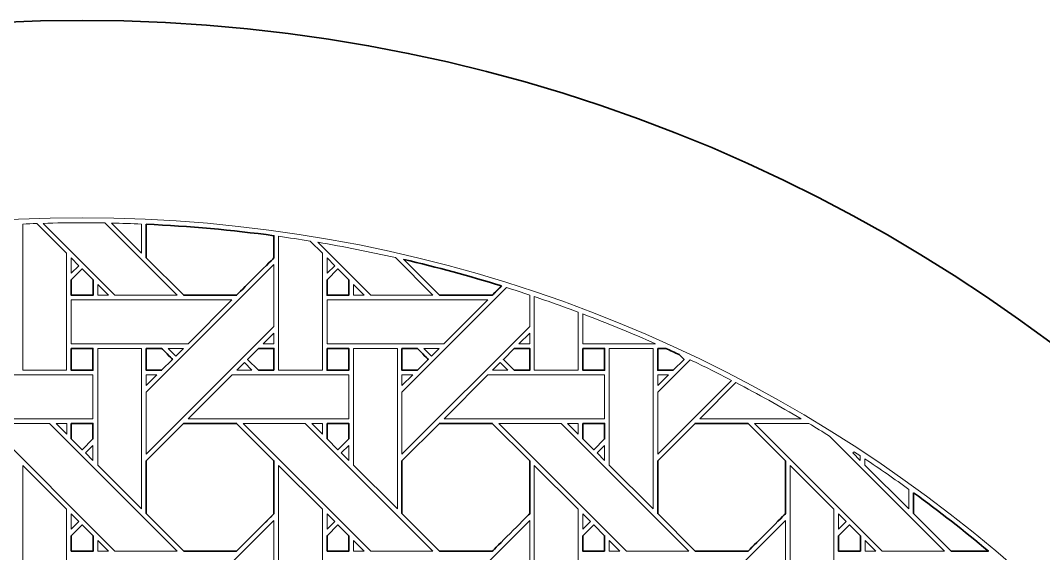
# Model space of a CAD drawing. Header units: inches. Extents: x 6.4 to 30.5, y 3.1 to 18.5.
# Drawn here: x 12.154 to 15.949, y 13.119 to 15.095 of the extents above; entities that cross this region are included whole.
import ezdxf

# ---------------------------------------------------------------- set-up
doc = ezdxf.new("R2010")
doc.units = ezdxf.units.IN
doc.header["$MEASUREMENT"] = 0
doc.layers.add('Design', color=7, linetype='Continuous', lineweight=0)

msp = doc.modelspace()

# ---------------------------------------------------------------- linework, layer by layer
at = {"layer": 'Design', "color": 9, "lineweight": 35, "true_color": 0xdecaa5}
for points, knots in [([(12.3829, 15.0948), (9.0691, 15.0948), (6.3829, 12.4085), (6.3829, 9.0948), (6.3829, 5.7811), (9.0691, 3.0948), (12.3829, 3.0948), (15.6966, 3.0948), (18.3829, 5.7811), (18.3829, 9.0948), (18.3829, 12.4085), (15.6966, 15.0948), (12.3829, 15.0948)], [0, 0, 0, 0, 1, 1, 1, 2, 2, 2, 3, 3, 3, 4, 4, 4, 4]), ([(12.6204, 14.3394), (12.7802, 14.3323), (12.9382, 14.318), (13.0941, 14.2969), (13.0941, 14.2969), (13.0941, 14.2148), (13.0941, 14.2148), (13.0763, 14.1969), (12.9643, 14.0851), (12.9553, 14.0761), (12.9553, 14.0761), (12.7596, 14.0761), (12.7596, 14.0761), (12.7596, 14.0761), (12.6204, 14.2153), (12.6204, 14.2153), (12.6204, 14.2153), (12.6204, 14.3394), (12.6204, 14.3394)], [0, 0, 0, 0, 1, 1, 1, 2, 2, 2, 3, 3, 3, 4, 4, 4, 5, 5, 5, 6, 6, 6, 6]), ([(13.9384, 14.1104), (13.9207, 14.0927), (13.907, 14.079), (13.9041, 14.0761), (13.9041, 14.0761), (13.7084, 14.0761), (13.7084, 14.0761), (13.7084, 14.0761), (13.5759, 14.2086), (13.5759, 14.2086), (13.6985, 14.1801), (13.8194, 14.1473), (13.9384, 14.1104)], [0, 0, 0, 0, 1, 1, 1, 2, 2, 2, 3, 3, 3, 4, 4, 4, 4]), ([(12.3425, 14.1332), (12.3425, 14.1332), (12.3829, 14.1735), (12.3829, 14.1735), (12.3829, 14.1735), (12.4232, 14.1332), (12.4232, 14.1332), (12.4232, 14.1332), (12.4232, 14.0759), (12.4232, 14.0759), (12.4232, 14.0759), (12.3425, 14.0759), (12.3425, 14.0759), (12.3425, 14.0759), (12.3425, 14.1332), (12.3425, 14.1332)], [0, 0, 0, 0, 1, 1, 1, 2, 2, 2, 3, 3, 3, 4, 4, 4, 5, 5, 5, 5]), ([(13.2913, 14.1332), (13.2913, 14.1332), (13.3316, 14.1735), (13.3316, 14.1735), (13.3316, 14.1735), (13.3719, 14.1332), (13.3719, 14.1332), (13.3719, 14.1332), (13.3719, 14.0759), (13.3719, 14.0759), (13.3719, 14.0759), (13.2913, 14.0759), (13.2913, 14.0759), (13.2913, 14.0759), (13.2913, 14.1332), (13.2913, 14.1332)], [0, 0, 0, 0, 1, 1, 1, 2, 2, 2, 3, 3, 3, 4, 4, 4, 5, 5, 5, 5]), ([(12.3425, 13.8789), (12.3425, 13.8789), (12.4228, 13.8789), (12.4228, 13.8789), (12.4228, 13.8789), (12.4228, 13.7981), (12.4228, 13.7981), (12.4228, 13.7981), (12.3425, 13.7981), (12.3425, 13.7981), (12.3425, 13.7981), (12.3425, 13.8789), (12.3425, 13.8789)], [0, 0, 0, 0, 1, 1, 1, 2, 2, 2, 3, 3, 3, 4, 4, 4, 4]), ([(12.6204, 13.8789), (12.6204, 13.8789), (12.6775, 13.8789), (12.6775, 13.8789), (12.6826, 13.8738), (12.7134, 13.8429), (12.7178, 13.8385), (12.7178, 13.8385), (12.6774, 13.7981), (12.6774, 13.7981), (12.6774, 13.7981), (12.6204, 13.7981), (12.6204, 13.7981), (12.6204, 13.7981), (12.6204, 13.8789), (12.6204, 13.8789)], [0, 0, 0, 0, 1, 1, 1, 2, 2, 2, 3, 3, 3, 4, 4, 4, 5, 5, 5, 5]), ([(13.0941, 13.7981), (13.0941, 13.7981), (13.037, 13.7981), (13.037, 13.7981), (13.037, 13.7981), (12.9966, 13.8385), (12.9966, 13.8385), (12.9966, 13.8385), (13.037, 13.8789), (13.037, 13.8789), (13.037, 13.8789), (13.0941, 13.8789), (13.0941, 13.8789), (13.0941, 13.8789), (13.0941, 13.7981), (13.0941, 13.7981)], [0, 0, 0, 0, 1, 1, 1, 2, 2, 2, 3, 3, 3, 4, 4, 4, 5, 5, 5, 5]), ([(13.2913, 13.8789), (13.2913, 13.8789), (13.3715, 13.8789), (13.3715, 13.8789), (13.3715, 13.8789), (13.3715, 13.7981), (13.3715, 13.7981), (13.3715, 13.7981), (13.2913, 13.7981), (13.2913, 13.7981), (13.2913, 13.7981), (13.2913, 13.8789), (13.2913, 13.8789)], [0, 0, 0, 0, 1, 1, 1, 2, 2, 2, 3, 3, 3, 4, 4, 4, 4]), ([(13.5691, 13.8789), (13.5691, 13.8789), (13.6262, 13.8789), (13.6262, 13.8789), (13.6313, 13.8738), (13.6621, 13.8429), (13.6665, 13.8385), (13.6665, 13.8385), (13.6261, 13.7981), (13.6261, 13.7981), (13.6261, 13.7981), (13.5691, 13.7981), (13.5691, 13.7981), (13.5691, 13.7981), (13.5691, 13.8789), (13.5691, 13.8789)], [0, 0, 0, 0, 1, 1, 1, 2, 2, 2, 3, 3, 3, 4, 4, 4, 5, 5, 5, 5]), ([(13.9858, 13.8789), (13.9858, 13.8789), (14.0428, 13.8789), (14.0428, 13.8789), (14.0428, 13.8789), (14.0428, 13.7981), (14.0428, 13.7981), (14.0428, 13.7981), (13.9857, 13.7981), (13.9857, 13.7981), (13.9857, 13.7981), (13.9453, 13.8385), (13.9453, 13.8385), (13.9453, 13.8385), (13.9858, 13.8789), (13.9858, 13.8789)], [0, 0, 0, 0, 1, 1, 1, 2, 2, 2, 3, 3, 3, 4, 4, 4, 5, 5, 5, 5]), ([(14.24, 13.8789), (14.24, 13.8789), (14.3203, 13.8789), (14.3203, 13.8789), (14.3203, 13.8789), (14.3203, 13.7981), (14.3203, 13.7981), (14.3203, 13.7981), (14.24, 13.7981), (14.24, 13.7981), (14.24, 13.7981), (14.24, 13.8789), (14.24, 13.8789)], [0, 0, 0, 0, 1, 1, 1, 2, 2, 2, 3, 3, 3, 4, 4, 4, 4]), ([(14.5179, 13.8789), (14.5179, 13.8789), (14.548, 13.8789), (14.548, 13.8789), (14.5647, 13.8713), (14.5812, 13.8637), (14.5978, 13.856), (14.5978, 13.856), (14.6153, 13.8385), (14.6153, 13.8385), (14.6153, 13.8385), (14.5748, 13.7981), (14.5748, 13.7981), (14.5748, 13.7981), (14.5179, 13.7981), (14.5179, 13.7981), (14.5179, 13.7981), (14.5179, 13.8789), (14.5179, 13.8789)], [0, 0, 0, 0, 1, 1, 1, 2, 2, 2, 3, 3, 3, 4, 4, 4, 5, 5, 5, 6, 6, 6, 6]), ([(12.3425, 13.601), (12.3425, 13.601), (12.4228, 13.601), (12.4228, 13.601), (12.4228, 13.601), (12.4228, 13.5434), (12.4228, 13.5434), (12.4228, 13.5434), (12.3828, 13.5035), (12.3828, 13.5035), (12.3828, 13.5035), (12.3425, 13.5438), (12.3425, 13.5438), (12.3425, 13.5438), (12.3425, 13.601), (12.3425, 13.601)], [0, 0, 0, 0, 1, 1, 1, 2, 2, 2, 3, 3, 3, 4, 4, 4, 5, 5, 5, 5]), ([(12.6204, 13.4623), (12.6204, 13.4623), (12.7591, 13.601), (12.7591, 13.601), (12.7591, 13.601), (12.9553, 13.601), (12.9553, 13.601), (12.9553, 13.601), (13.0941, 13.4623), (13.0941, 13.4623), (13.0941, 13.4623), (13.0941, 13.2661), (13.0941, 13.2661), (13.0763, 13.2481), (12.9643, 13.1364), (12.9553, 13.1274), (12.9553, 13.1274), (12.7596, 13.1274), (12.7596, 13.1274), (12.7596, 13.1274), (12.6204, 13.2666), (12.6204, 13.2666), (12.6204, 13.2666), (12.6204, 13.4623), (12.6204, 13.4623)], [0, 0, 0, 0, 1, 1, 1, 2, 2, 2, 3, 3, 3, 4, 4, 4, 5, 5, 5, 6, 6, 6, 7, 7, 7, 8, 8, 8, 8]), ([(13.2913, 13.601), (13.2913, 13.601), (13.3715, 13.601), (13.3715, 13.601), (13.3715, 13.601), (13.3715, 13.5434), (13.3715, 13.5434), (13.3715, 13.5434), (13.3316, 13.5035), (13.3316, 13.5035), (13.3316, 13.5035), (13.2913, 13.5438), (13.2913, 13.5438), (13.2913, 13.5438), (13.2913, 13.601), (13.2913, 13.601)], [0, 0, 0, 0, 1, 1, 1, 2, 2, 2, 3, 3, 3, 4, 4, 4, 5, 5, 5, 5]), ([(13.5691, 13.4623), (13.5691, 13.4623), (13.7078, 13.601), (13.7078, 13.601), (13.7078, 13.601), (13.904, 13.601), (13.904, 13.601), (13.904, 13.601), (14.0428, 13.4623), (14.0428, 13.4623), (14.0428, 13.4623), (14.0428, 13.2661), (14.0428, 13.2661), (14.025, 13.2481), (13.9131, 13.1364), (13.9041, 13.1274), (13.9041, 13.1274), (13.7084, 13.1274), (13.7084, 13.1274), (13.7084, 13.1274), (13.5691, 13.2666), (13.5691, 13.2666), (13.5691, 13.2666), (13.5691, 13.4623), (13.5691, 13.4623)], [0, 0, 0, 0, 1, 1, 1, 2, 2, 2, 3, 3, 3, 4, 4, 4, 5, 5, 5, 6, 6, 6, 7, 7, 7, 8, 8, 8, 8]), ([(14.24, 13.601), (14.24, 13.601), (14.3203, 13.601), (14.3203, 13.601), (14.3203, 13.601), (14.3203, 13.5434), (14.3203, 13.5434), (14.3203, 13.5434), (14.2803, 13.5035), (14.2803, 13.5035), (14.2803, 13.5035), (14.24, 13.5438), (14.24, 13.5438), (14.24, 13.5438), (14.24, 13.601), (14.24, 13.601)], [0, 0, 0, 0, 1, 1, 1, 2, 2, 2, 3, 3, 3, 4, 4, 4, 5, 5, 5, 5]), ([(14.5179, 13.4623), (14.5179, 13.4623), (14.6566, 13.601), (14.6566, 13.601), (14.6566, 13.601), (14.8528, 13.601), (14.8528, 13.601), (14.8528, 13.601), (14.9915, 13.4623), (14.9915, 13.4623), (14.9915, 13.4623), (14.9915, 13.2661), (14.9915, 13.2661), (14.9737, 13.2481), (14.8618, 13.1364), (14.8528, 13.1274), (14.8528, 13.1274), (14.6571, 13.1274), (14.6571, 13.1274), (14.6571, 13.1274), (14.5179, 13.2666), (14.5179, 13.2666), (14.5179, 13.2666), (14.5179, 13.4623), (14.5179, 13.4623)], [0, 0, 0, 0, 1, 1, 1, 2, 2, 2, 3, 3, 3, 4, 4, 4, 5, 5, 5, 6, 6, 6, 7, 7, 7, 8, 8, 8, 8]), ([(15.4666, 13.3441), (15.5617, 13.2749), (15.6544, 13.2026), (15.7445, 13.1274), (15.7445, 13.1274), (15.6058, 13.1274), (15.6058, 13.1274), (15.6058, 13.1274), (15.4666, 13.2666), (15.4666, 13.2666), (15.4666, 13.2666), (15.4666, 13.3441), (15.4666, 13.3441)], [0, 0, 0, 0, 1, 1, 1, 2, 2, 2, 3, 3, 3, 4, 4, 4, 4]), ([(12.3425, 13.1271), (12.3425, 13.1271), (12.3425, 13.1844), (12.3425, 13.1844), (12.3425, 13.1844), (12.3829, 13.2247), (12.3829, 13.2247), (12.3829, 13.2247), (12.4232, 13.1844), (12.4232, 13.1844), (12.4232, 13.1844), (12.4232, 13.1271), (12.4232, 13.1271), (12.4232, 13.1271), (12.3425, 13.1271), (12.3425, 13.1271)], [0, 0, 0, 0, 1, 1, 1, 2, 2, 2, 3, 3, 3, 4, 4, 4, 5, 5, 5, 5]), ([(13.2913, 13.1271), (13.2913, 13.1271), (13.2913, 13.1844), (13.2913, 13.1844), (13.2913, 13.1844), (13.3316, 13.2247), (13.3316, 13.2247), (13.3316, 13.2247), (13.3719, 13.1844), (13.3719, 13.1844), (13.3719, 13.1844), (13.3719, 13.1271), (13.3719, 13.1271), (13.3719, 13.1271), (13.2913, 13.1271), (13.2913, 13.1271)], [0, 0, 0, 0, 1, 1, 1, 2, 2, 2, 3, 3, 3, 4, 4, 4, 5, 5, 5, 5]), ([(14.3207, 13.1271), (14.3207, 13.1271), (14.24, 13.1271), (14.24, 13.1271), (14.24, 13.1271), (14.24, 13.1844), (14.24, 13.1844), (14.24, 13.1844), (14.2803, 13.2247), (14.2803, 13.2247), (14.2803, 13.2247), (14.3207, 13.1844), (14.3207, 13.1844), (14.3207, 13.1844), (14.3207, 13.1271), (14.3207, 13.1271)], [0, 0, 0, 0, 1, 1, 1, 2, 2, 2, 3, 3, 3, 4, 4, 4, 5, 5, 5, 5]), ([(15.2694, 13.1271), (15.2694, 13.1271), (15.1887, 13.1271), (15.1887, 13.1271), (15.1887, 13.1271), (15.1887, 13.1844), (15.1887, 13.1844), (15.1887, 13.1844), (15.2291, 13.2247), (15.2291, 13.2247), (15.2291, 13.2247), (15.2694, 13.1844), (15.2694, 13.1844), (15.2694, 13.1844), (15.2694, 13.1271), (15.2694, 13.1271)], [0, 0, 0, 0, 1, 1, 1, 2, 2, 2, 3, 3, 3, 4, 4, 4, 5, 5, 5, 5])]:
    msp.add_open_spline(points, degree=3, knots=knots, dxfattribs=at)
at = {"layer": 'Design'}
for points, knots in [([(17.5336, 10.2044), (17.5284, 10.2288), (17.5229, 10.2531), (17.5174, 10.2773), (16.9806, 12.6174), (14.8857, 14.3629), (12.3829, 14.3629), (9.8455, 14.3629), (7.7275, 12.569), (7.227, 10.1804), (7.2221, 10.1568), (7.211, 10.0929), (7.211, 10.0929), (7.211, 10.0929), (17.5547, 10.0929), (17.5547, 10.0929), (17.5547, 10.0988), (17.5457, 10.1469), (17.5336, 10.2044)], [0, 0, 0, 0, 1, 1, 1, 2, 2, 2, 3, 3, 3, 4, 4, 4, 5, 5, 5, 6, 6, 6, 6]), ([(12.1625, 14.3401), (12.1798, 14.3409), (12.1972, 14.3415), (12.2146, 14.342), (12.2146, 14.342), (12.3252, 14.2317), (12.3252, 14.2317), (12.3252, 14.2317), (12.3252, 13.798), (12.3252, 13.798), (12.3252, 13.798), (12.1625, 13.798), (12.1625, 13.798), (12.1625, 13.798), (12.1625, 14.3401), (12.1625, 14.3401)], [0, 0, 0, 0, 1, 1, 1, 2, 2, 2, 3, 3, 3, 4, 4, 4, 5, 5, 5, 5]), ([(12.3829, 14.3448), (12.4111, 14.3448), (12.4393, 14.3445), (12.4674, 14.344), (12.4674, 14.344), (12.7354, 14.076), (12.7354, 14.076), (12.7354, 14.076), (12.5044, 14.076), (12.5044, 14.076), (12.5044, 14.076), (12.2377, 14.3427), (12.2377, 14.3427), (12.286, 14.3441), (12.3343, 14.3448), (12.3829, 14.3448)], [0, 0, 0, 0, 1, 1, 1, 2, 2, 2, 3, 3, 3, 4, 4, 4, 5, 5, 5, 5]), ([(12.6032, 14.3401), (12.6032, 14.3401), (12.6032, 14.2325), (12.6032, 14.2325), (12.6032, 14.2325), (12.4922, 14.3435), (12.4922, 14.3435), (12.5293, 14.3428), (12.5663, 14.3417), (12.6032, 14.3401)], [0, 0, 0, 0, 1, 1, 1, 2, 2, 2, 3, 3, 3, 3]), ([(12.6204, 14.3394), (12.7802, 14.3323), (12.9382, 14.318), (13.0941, 14.2969), (13.0941, 14.2969), (13.0941, 14.2148), (13.0941, 14.2148), (13.0761, 14.1967), (12.9642, 14.085), (12.9553, 14.0761), (12.9553, 14.0761), (12.7596, 14.0761), (12.7596, 14.0761), (12.7596, 14.0761), (12.6204, 14.2153), (12.6204, 14.2153), (12.6204, 14.2153), (12.6204, 14.3394), (12.6204, 14.3394)], [0, 0, 0, 0, 1, 1, 1, 2, 2, 2, 3, 3, 3, 4, 4, 4, 5, 5, 5, 6, 6, 6, 6]), ([(13.1112, 14.2946), (13.1505, 14.2892), (13.1896, 14.2832), (13.2286, 14.2769), (13.2286, 14.2769), (13.274, 14.2317), (13.274, 14.2317), (13.274, 14.2317), (13.274, 13.798), (13.274, 13.798), (13.274, 13.798), (13.1112, 13.798), (13.1112, 13.798), (13.1112, 13.798), (13.1112, 14.2946), (13.1112, 14.2946)], [0, 0, 0, 0, 1, 1, 1, 2, 2, 2, 3, 3, 3, 4, 4, 4, 5, 5, 5, 5]), ([(13.5445, 14.2157), (13.5445, 14.2157), (13.6841, 14.076), (13.6841, 14.076), (13.6841, 14.076), (13.4531, 14.076), (13.4531, 14.076), (13.4531, 14.076), (13.2569, 14.2723), (13.2569, 14.2723), (13.3537, 14.2561), (13.4496, 14.2372), (13.5445, 14.2157)], [0, 0, 0, 0, 1, 1, 1, 2, 2, 2, 3, 3, 3, 4, 4, 4, 4]), ([(12.3425, 14.1575), (12.3425, 14.1575), (12.3425, 14.2142), (12.3425, 14.2142), (12.3425, 14.2142), (12.3707, 14.1857), (12.3707, 14.1857), (12.3707, 14.1857), (12.3425, 14.1575), (12.3425, 14.1575)], [0, 0, 0, 0, 1, 1, 1, 2, 2, 2, 3, 3, 3, 3]), ([(13.2913, 14.1575), (13.2913, 14.1575), (13.2913, 14.2142), (13.2913, 14.2142), (13.2913, 14.2142), (13.3195, 14.1857), (13.3195, 14.1857), (13.3195, 14.1857), (13.2913, 14.1575), (13.2913, 14.1575)], [0, 0, 0, 0, 1, 1, 1, 2, 2, 2, 3, 3, 3, 3]), ([(13.9384, 14.1104), (13.9384, 14.1104), (13.9041, 14.0761), (13.9041, 14.0761), (13.9041, 14.0761), (13.7084, 14.0761), (13.7084, 14.0761), (13.7084, 14.0761), (13.5759, 14.2086), (13.5759, 14.2086), (13.6985, 14.1801), (13.8194, 14.1473), (13.9384, 14.1104)], [0, 0, 0, 0, 1, 1, 1, 2, 2, 2, 3, 3, 3, 4, 4, 4, 4]), ([(12.3829, 14.1735), (12.3829, 14.1735), (12.4232, 14.1332), (12.4232, 14.1332), (12.4232, 14.1332), (12.4232, 14.0759), (12.4232, 14.0759), (12.4232, 14.0759), (12.3425, 14.0759), (12.3425, 14.0759), (12.3425, 14.0759), (12.3425, 14.1332), (12.3425, 14.1332), (12.3425, 14.1332), (12.3829, 14.1735), (12.3829, 14.1735)], [0, 0, 0, 0, 1, 1, 1, 2, 2, 2, 3, 3, 3, 4, 4, 4, 5, 5, 5, 5]), ([(13.0941, 13.9603), (13.0941, 13.9603), (12.6204, 13.4866), (12.6204, 13.4866), (12.6204, 13.4866), (12.6204, 13.7167), (12.6204, 13.7167), (12.6204, 13.7167), (13.0941, 14.1903), (13.0941, 14.1903), (13.0941, 14.1903), (13.0941, 13.9603), (13.0941, 13.9603)], [0, 0, 0, 0, 1, 1, 1, 2, 2, 2, 3, 3, 3, 4, 4, 4, 4]), ([(13.3316, 14.1735), (13.3316, 14.1735), (13.3719, 14.1332), (13.3719, 14.1332), (13.3719, 14.1332), (13.3719, 14.0759), (13.3719, 14.0759), (13.3719, 14.0759), (13.2913, 14.0759), (13.2913, 14.0759), (13.2913, 14.0759), (13.2913, 14.1332), (13.2913, 14.1332), (13.2913, 14.1332), (13.3316, 14.1735), (13.3316, 14.1735)], [0, 0, 0, 0, 1, 1, 1, 2, 2, 2, 3, 3, 3, 4, 4, 4, 5, 5, 5, 5]), ([(12.4405, 14.076), (12.4405, 14.076), (12.4405, 14.1158), (12.4405, 14.1158), (12.4405, 14.1158), (12.4802, 14.076), (12.4802, 14.076), (12.4802, 14.076), (12.4405, 14.076), (12.4405, 14.076)], [0, 0, 0, 0, 1, 1, 1, 2, 2, 2, 3, 3, 3, 3]), ([(13.3892, 14.076), (13.3892, 14.076), (13.3892, 14.1158), (13.3892, 14.1158), (13.3892, 14.1158), (13.4289, 14.076), (13.4289, 14.076), (13.4289, 14.076), (13.3892, 14.076), (13.3892, 14.076)], [0, 0, 0, 0, 1, 1, 1, 2, 2, 2, 3, 3, 3, 3]), ([(14.0428, 14.0768), (14.0428, 14.0768), (14.0428, 13.9603), (14.0428, 13.9603), (14.0428, 13.9603), (13.5691, 13.4866), (13.5691, 13.4866), (13.5691, 13.4866), (13.5691, 13.7167), (13.5691, 13.7167), (13.5691, 13.7167), (13.9571, 14.1046), (13.9571, 14.1046), (13.9858, 14.0956), (14.0143, 14.0863), (14.0428, 14.0768)], [0, 0, 0, 0, 1, 1, 1, 2, 2, 2, 3, 3, 3, 4, 4, 4, 5, 5, 5, 5]), ([(12.9383, 14.0588), (12.9383, 14.0588), (12.7755, 13.8961), (12.7755, 13.8961), (12.7755, 13.8961), (12.3425, 13.8961), (12.3425, 13.8961), (12.3425, 13.8961), (12.3425, 14.0588), (12.3425, 14.0588), (12.3425, 14.0588), (12.9383, 14.0588), (12.9383, 14.0588)], [0, 0, 0, 0, 1, 1, 1, 2, 2, 2, 3, 3, 3, 4, 4, 4, 4]), ([(13.887, 14.0588), (13.887, 14.0588), (13.7242, 13.8961), (13.7242, 13.8961), (13.7242, 13.8961), (13.2913, 13.8961), (13.2913, 13.8961), (13.2913, 13.8961), (13.2913, 14.0588), (13.2913, 14.0588), (13.2913, 14.0588), (13.887, 14.0588), (13.887, 14.0588)], [0, 0, 0, 0, 1, 1, 1, 2, 2, 2, 3, 3, 3, 4, 4, 4, 4]), ([(14.0599, 14.0712), (14.1146, 14.0527), (14.1688, 14.0334), (14.2227, 14.0132), (14.2227, 14.0132), (14.2227, 13.798), (14.2227, 13.798), (14.2227, 13.798), (14.0599, 13.798), (14.0599, 13.798), (14.0599, 13.798), (14.0599, 14.0712), (14.0599, 14.0712)], [0, 0, 0, 0, 1, 1, 1, 2, 2, 2, 3, 3, 3, 4, 4, 4, 4]), ([(14.24, 14.0068), (14.3311, 13.9723), (14.4209, 13.9354), (14.5095, 13.8961), (14.5095, 13.8961), (14.24, 13.8961), (14.24, 13.8961), (14.24, 13.8961), (14.24, 14.0068), (14.24, 14.0068)], [0, 0, 0, 0, 1, 1, 1, 2, 2, 2, 3, 3, 3, 3]), ([(13.0543, 13.8961), (13.0543, 13.8961), (13.0941, 13.9359), (13.0941, 13.9359), (13.0941, 13.9359), (13.0941, 13.8961), (13.0941, 13.8961), (13.0941, 13.8961), (13.0543, 13.8961), (13.0543, 13.8961)], [0, 0, 0, 0, 1, 1, 1, 2, 2, 2, 3, 3, 3, 3]), ([(14.003, 13.8961), (14.003, 13.8961), (14.0428, 13.9359), (14.0428, 13.9359), (14.0428, 13.9359), (14.0428, 13.8961), (14.0428, 13.8961), (14.0428, 13.8961), (14.003, 13.8961), (14.003, 13.8961)], [0, 0, 0, 0, 1, 1, 1, 2, 2, 2, 3, 3, 3, 3]), ([(12.4228, 13.8789), (12.4228, 13.8789), (12.4228, 13.7981), (12.4228, 13.7981), (12.4228, 13.7981), (12.3425, 13.7981), (12.3425, 13.7981), (12.3425, 13.7981), (12.3425, 13.8789), (12.3425, 13.8789), (12.3425, 13.8789), (12.4228, 13.8789), (12.4228, 13.8789)], [0, 0, 0, 0, 1, 1, 1, 2, 2, 2, 3, 3, 3, 4, 4, 4, 4]), ([(12.4403, 13.4466), (12.4403, 13.4466), (12.4403, 13.8788), (12.4403, 13.8788), (12.4403, 13.8788), (12.6032, 13.8788), (12.6032, 13.8788), (12.6032, 13.8788), (12.6032, 13.2837), (12.6032, 13.2837), (12.6032, 13.2837), (12.4403, 13.4466), (12.4403, 13.4466)], [0, 0, 0, 0, 1, 1, 1, 2, 2, 2, 3, 3, 3, 4, 4, 4, 4]), ([(12.6204, 13.7981), (12.6204, 13.7981), (12.6204, 13.8789), (12.6204, 13.8789), (12.6204, 13.8789), (12.6775, 13.8789), (12.6775, 13.8789), (12.6826, 13.8737), (12.7134, 13.8429), (12.7178, 13.8385), (12.7178, 13.8385), (12.6774, 13.7981), (12.6774, 13.7981), (12.6774, 13.7981), (12.6204, 13.7981), (12.6204, 13.7981)], [0, 0, 0, 0, 1, 1, 1, 2, 2, 2, 3, 3, 3, 4, 4, 4, 5, 5, 5, 5]), ([(12.7018, 13.8788), (12.7018, 13.8788), (12.7583, 13.8788), (12.7583, 13.8788), (12.7583, 13.8788), (12.73, 13.8506), (12.73, 13.8506), (12.73, 13.8506), (12.7018, 13.8788), (12.7018, 13.8788)], [0, 0, 0, 0, 1, 1, 1, 2, 2, 2, 3, 3, 3, 3]), ([(13.0941, 13.8789), (13.0941, 13.8789), (13.0941, 13.7981), (13.0941, 13.7981), (13.0941, 13.7981), (13.037, 13.7981), (13.037, 13.7981), (13.037, 13.7981), (12.9966, 13.8385), (12.9966, 13.8385), (12.9966, 13.8385), (13.037, 13.8789), (13.037, 13.8789), (13.037, 13.8789), (13.0941, 13.8789), (13.0941, 13.8789)], [0, 0, 0, 0, 1, 1, 1, 2, 2, 2, 3, 3, 3, 4, 4, 4, 5, 5, 5, 5]), ([(13.3715, 13.8789), (13.3715, 13.8789), (13.3715, 13.7981), (13.3715, 13.7981), (13.3715, 13.7981), (13.2913, 13.7981), (13.2913, 13.7981), (13.2913, 13.7981), (13.2913, 13.8789), (13.2913, 13.8789), (13.2913, 13.8789), (13.3715, 13.8789), (13.3715, 13.8789)], [0, 0, 0, 0, 1, 1, 1, 2, 2, 2, 3, 3, 3, 4, 4, 4, 4]), ([(13.552, 13.2837), (13.552, 13.2837), (13.3891, 13.4466), (13.3891, 13.4466), (13.3891, 13.4466), (13.3891, 13.8788), (13.3891, 13.8788), (13.3891, 13.8788), (13.552, 13.8788), (13.552, 13.8788), (13.552, 13.8788), (13.552, 13.2837), (13.552, 13.2837)], [0, 0, 0, 0, 1, 1, 1, 2, 2, 2, 3, 3, 3, 4, 4, 4, 4]), ([(13.5691, 13.7981), (13.5691, 13.7981), (13.5691, 13.8789), (13.5691, 13.8789), (13.5691, 13.8789), (13.6262, 13.8789), (13.6262, 13.8789), (13.6313, 13.8737), (13.6621, 13.8429), (13.6665, 13.8385), (13.6665, 13.8385), (13.6261, 13.7981), (13.6261, 13.7981), (13.6261, 13.7981), (13.5691, 13.7981), (13.5691, 13.7981)], [0, 0, 0, 0, 1, 1, 1, 2, 2, 2, 3, 3, 3, 4, 4, 4, 5, 5, 5, 5]), ([(13.6505, 13.8788), (13.6505, 13.8788), (13.707, 13.8788), (13.707, 13.8788), (13.707, 13.8788), (13.6787, 13.8506), (13.6787, 13.8506), (13.6787, 13.8506), (13.6505, 13.8788), (13.6505, 13.8788)], [0, 0, 0, 0, 1, 1, 1, 2, 2, 2, 3, 3, 3, 3]), ([(14.0428, 13.7981), (14.0428, 13.7981), (13.9857, 13.7981), (13.9857, 13.7981), (13.9857, 13.7981), (13.9453, 13.8385), (13.9453, 13.8385), (13.9453, 13.8385), (13.9858, 13.8789), (13.9858, 13.8789), (13.9858, 13.8789), (14.0428, 13.8789), (14.0428, 13.8789), (14.0428, 13.8789), (14.0428, 13.7981), (14.0428, 13.7981)], [0, 0, 0, 0, 1, 1, 1, 2, 2, 2, 3, 3, 3, 4, 4, 4, 5, 5, 5, 5]), ([(14.3203, 13.7981), (14.3203, 13.7981), (14.24, 13.7981), (14.24, 13.7981), (14.24, 13.7981), (14.24, 13.8789), (14.24, 13.8789), (14.24, 13.8789), (14.3203, 13.8789), (14.3203, 13.8789), (14.3203, 13.8789), (14.3203, 13.7981), (14.3203, 13.7981)], [0, 0, 0, 0, 1, 1, 1, 2, 2, 2, 3, 3, 3, 4, 4, 4, 4]), ([(14.3378, 13.4466), (14.3378, 13.4466), (14.3378, 13.8788), (14.3378, 13.8788), (14.3378, 13.8788), (14.5007, 13.8788), (14.5007, 13.8788), (14.5007, 13.8788), (14.5007, 13.2837), (14.5007, 13.2837), (14.5007, 13.2837), (14.3378, 13.4466), (14.3378, 13.4466)], [0, 0, 0, 0, 1, 1, 1, 2, 2, 2, 3, 3, 3, 4, 4, 4, 4]), ([(14.5179, 13.8789), (14.5179, 13.8789), (14.548, 13.8789), (14.548, 13.8789), (14.5647, 13.8713), (14.5812, 13.8637), (14.5978, 13.856), (14.5978, 13.856), (14.6153, 13.8385), (14.6153, 13.8385), (14.6153, 13.8385), (14.5748, 13.7981), (14.5748, 13.7981), (14.5748, 13.7981), (14.5179, 13.7981), (14.5179, 13.7981), (14.5179, 13.7981), (14.5179, 13.8789), (14.5179, 13.8789)], [0, 0, 0, 0, 1, 1, 1, 2, 2, 2, 3, 3, 3, 4, 4, 4, 5, 5, 5, 6, 6, 6, 6]), ([(13.0127, 13.798), (13.0127, 13.798), (12.9562, 13.798), (12.9562, 13.798), (12.9562, 13.798), (12.9845, 13.8263), (12.9845, 13.8263), (12.9845, 13.8263), (13.0127, 13.798), (13.0127, 13.798)], [0, 0, 0, 0, 1, 1, 1, 2, 2, 2, 3, 3, 3, 3]), ([(13.905, 13.798), (13.905, 13.798), (13.9332, 13.8263), (13.9332, 13.8263), (13.9332, 13.8263), (13.9615, 13.798), (13.9615, 13.798), (13.9615, 13.798), (13.905, 13.798), (13.905, 13.798)], [0, 0, 0, 0, 1, 1, 1, 2, 2, 2, 3, 3, 3, 3]), ([(14.5179, 13.7167), (14.5179, 13.7167), (14.6381, 13.8369), (14.6381, 13.8369), (14.6898, 13.8123), (14.7411, 13.7869), (14.7918, 13.7606), (14.7918, 13.7606), (14.5179, 13.4866), (14.5179, 13.4866), (14.5179, 13.4866), (14.5179, 13.7167), (14.5179, 13.7167)], [0, 0, 0, 0, 1, 1, 1, 2, 2, 2, 3, 3, 3, 4, 4, 4, 4]), ([(12.4228, 13.7809), (12.4228, 13.7809), (12.4228, 13.6181), (12.4228, 13.6181), (12.4228, 13.6181), (11.8275, 13.6181), (11.8275, 13.6181), (11.8275, 13.6181), (11.9904, 13.7809), (11.9904, 13.7809), (11.9904, 13.7809), (12.4228, 13.7809), (12.4228, 13.7809)], [0, 0, 0, 0, 1, 1, 1, 2, 2, 2, 3, 3, 3, 4, 4, 4, 4]), ([(12.6602, 13.7809), (12.6602, 13.7809), (12.6204, 13.7411), (12.6204, 13.7411), (12.6204, 13.7411), (12.6204, 13.7809), (12.6204, 13.7809), (12.6204, 13.7809), (12.6602, 13.7809), (12.6602, 13.7809)], [0, 0, 0, 0, 1, 1, 1, 2, 2, 2, 3, 3, 3, 3]), ([(13.3715, 13.7809), (13.3715, 13.7809), (13.3715, 13.6181), (13.3715, 13.6181), (13.3715, 13.6181), (12.7762, 13.6181), (12.7762, 13.6181), (12.7762, 13.6181), (12.9391, 13.7809), (12.9391, 13.7809), (12.9391, 13.7809), (13.3715, 13.7809), (13.3715, 13.7809)], [0, 0, 0, 0, 1, 1, 1, 2, 2, 2, 3, 3, 3, 4, 4, 4, 4]), ([(13.609, 13.7809), (13.609, 13.7809), (13.5691, 13.7411), (13.5691, 13.7411), (13.5691, 13.7411), (13.5691, 13.7809), (13.5691, 13.7809), (13.5691, 13.7809), (13.609, 13.7809), (13.609, 13.7809)], [0, 0, 0, 0, 1, 1, 1, 2, 2, 2, 3, 3, 3, 3]), ([(14.3203, 13.7809), (14.3203, 13.7809), (14.3203, 13.6181), (14.3203, 13.6181), (14.3203, 13.6181), (13.725, 13.6181), (13.725, 13.6181), (13.725, 13.6181), (13.8878, 13.7809), (13.8878, 13.7809), (13.8878, 13.7809), (14.3203, 13.7809), (14.3203, 13.7809)], [0, 0, 0, 0, 1, 1, 1, 2, 2, 2, 3, 3, 3, 4, 4, 4, 4]), ([(14.5179, 13.7809), (14.5179, 13.7809), (14.5577, 13.7809), (14.5577, 13.7809), (14.5577, 13.7809), (14.5179, 13.7411), (14.5179, 13.7411), (14.5179, 13.7411), (14.5179, 13.7809), (14.5179, 13.7809)], [0, 0, 0, 0, 1, 1, 1, 2, 2, 2, 3, 3, 3, 3]), ([(15.0494, 13.6181), (15.0494, 13.6181), (14.6737, 13.6181), (14.6737, 13.6181), (14.6737, 13.6181), (14.8079, 13.7522), (14.8079, 13.7522), (14.8897, 13.7096), (14.9702, 13.6649), (15.0494, 13.6181)], [0, 0, 0, 0, 1, 1, 1, 2, 2, 2, 3, 3, 3, 3]), ([(12.7354, 13.1273), (12.7354, 13.1273), (12.5044, 13.1273), (12.5044, 13.1273), (12.5044, 13.1273), (12.0308, 13.601), (12.0308, 13.601), (12.0308, 13.601), (12.2618, 13.601), (12.2618, 13.601), (12.2618, 13.601), (12.7354, 13.1273), (12.7354, 13.1273)], [0, 0, 0, 0, 1, 1, 1, 2, 2, 2, 3, 3, 3, 4, 4, 4, 4]), ([(12.2859, 13.601), (12.2859, 13.601), (12.3253, 13.601), (12.3253, 13.601), (12.3253, 13.601), (12.3253, 13.5611), (12.3253, 13.5611), (12.3253, 13.5611), (12.2859, 13.601), (12.2859, 13.601)], [0, 0, 0, 0, 1, 1, 1, 2, 2, 2, 3, 3, 3, 3]), ([(12.4228, 13.5434), (12.4228, 13.5434), (12.3828, 13.5035), (12.3828, 13.5035), (12.3828, 13.5035), (12.3425, 13.5438), (12.3425, 13.5438), (12.3425, 13.5438), (12.3425, 13.601), (12.3425, 13.601), (12.3425, 13.601), (12.4228, 13.601), (12.4228, 13.601), (12.4228, 13.601), (12.4228, 13.5434), (12.4228, 13.5434)], [0, 0, 0, 0, 1, 1, 1, 2, 2, 2, 3, 3, 3, 4, 4, 4, 5, 5, 5, 5]), ([(12.9553, 13.601), (12.9553, 13.601), (13.0941, 13.4623), (13.0941, 13.4623), (13.0941, 13.4623), (13.0941, 13.2661), (13.0941, 13.2661), (13.0759, 13.2477), (12.964, 13.1361), (12.9553, 13.1274), (12.9553, 13.1274), (12.7596, 13.1274), (12.7596, 13.1274), (12.7596, 13.1274), (12.6204, 13.2666), (12.6204, 13.2666), (12.6204, 13.2666), (12.6204, 13.4623), (12.6204, 13.4623), (12.6204, 13.4623), (12.7591, 13.601), (12.7591, 13.601), (12.7591, 13.601), (12.9553, 13.601), (12.9553, 13.601)], [0, 0, 0, 0, 1, 1, 1, 2, 2, 2, 3, 3, 3, 4, 4, 4, 5, 5, 5, 6, 6, 6, 7, 7, 7, 8, 8, 8, 8]), ([(13.6841, 13.1273), (13.6841, 13.1273), (13.4531, 13.1273), (13.4531, 13.1273), (13.4531, 13.1273), (12.9795, 13.601), (12.9795, 13.601), (12.9795, 13.601), (13.2105, 13.601), (13.2105, 13.601), (13.2105, 13.601), (13.6841, 13.1273), (13.6841, 13.1273)], [0, 0, 0, 0, 1, 1, 1, 2, 2, 2, 3, 3, 3, 4, 4, 4, 4]), ([(13.2346, 13.601), (13.2346, 13.601), (13.2741, 13.601), (13.2741, 13.601), (13.2741, 13.601), (13.2741, 13.5611), (13.2741, 13.5611), (13.2741, 13.5611), (13.2346, 13.601), (13.2346, 13.601)], [0, 0, 0, 0, 1, 1, 1, 2, 2, 2, 3, 3, 3, 3]), ([(13.3715, 13.5434), (13.3715, 13.5434), (13.3316, 13.5035), (13.3316, 13.5035), (13.3316, 13.5035), (13.2913, 13.5438), (13.2913, 13.5438), (13.2913, 13.5438), (13.2913, 13.601), (13.2913, 13.601), (13.2913, 13.601), (13.3715, 13.601), (13.3715, 13.601), (13.3715, 13.601), (13.3715, 13.5434), (13.3715, 13.5434)], [0, 0, 0, 0, 1, 1, 1, 2, 2, 2, 3, 3, 3, 4, 4, 4, 5, 5, 5, 5]), ([(13.904, 13.601), (13.904, 13.601), (14.0428, 13.4623), (14.0428, 13.4623), (14.0428, 13.4623), (14.0428, 13.2661), (14.0428, 13.2661), (14.025, 13.2481), (13.9131, 13.1364), (13.9041, 13.1274), (13.9041, 13.1274), (13.7084, 13.1274), (13.7084, 13.1274), (13.7084, 13.1274), (13.5691, 13.2666), (13.5691, 13.2666), (13.5691, 13.2666), (13.5691, 13.4623), (13.5691, 13.4623), (13.5691, 13.4623), (13.7078, 13.601), (13.7078, 13.601), (13.7078, 13.601), (13.904, 13.601), (13.904, 13.601)], [0, 0, 0, 0, 1, 1, 1, 2, 2, 2, 3, 3, 3, 4, 4, 4, 5, 5, 5, 6, 6, 6, 7, 7, 7, 8, 8, 8, 8]), ([(14.6329, 13.1273), (14.6329, 13.1273), (14.4018, 13.1273), (14.4018, 13.1273), (14.4018, 13.1273), (13.9283, 13.601), (13.9283, 13.601), (13.9283, 13.601), (14.1592, 13.601), (14.1592, 13.601), (14.1592, 13.601), (14.6329, 13.1273), (14.6329, 13.1273)], [0, 0, 0, 0, 1, 1, 1, 2, 2, 2, 3, 3, 3, 4, 4, 4, 4]), ([(14.1833, 13.601), (14.1833, 13.601), (14.2228, 13.601), (14.2228, 13.601), (14.2228, 13.601), (14.2228, 13.5611), (14.2228, 13.5611), (14.2228, 13.5611), (14.1833, 13.601), (14.1833, 13.601)], [0, 0, 0, 0, 1, 1, 1, 2, 2, 2, 3, 3, 3, 3]), ([(14.2803, 13.5035), (14.2803, 13.5035), (14.24, 13.5438), (14.24, 13.5438), (14.24, 13.5438), (14.24, 13.601), (14.24, 13.601), (14.24, 13.601), (14.3203, 13.601), (14.3203, 13.601), (14.3203, 13.601), (14.3203, 13.5434), (14.3203, 13.5434), (14.3203, 13.5434), (14.2803, 13.5035), (14.2803, 13.5035)], [0, 0, 0, 0, 1, 1, 1, 2, 2, 2, 3, 3, 3, 4, 4, 4, 5, 5, 5, 5]), ([(14.9915, 13.2661), (14.9738, 13.2482), (14.8619, 13.1365), (14.8528, 13.1274), (14.8528, 13.1274), (14.6571, 13.1274), (14.6571, 13.1274), (14.6571, 13.1274), (14.5179, 13.2666), (14.5179, 13.2666), (14.5179, 13.2666), (14.5179, 13.4623), (14.5179, 13.4623), (14.5179, 13.4623), (14.6566, 13.601), (14.6566, 13.601), (14.6566, 13.601), (14.8528, 13.601), (14.8528, 13.601), (14.8528, 13.601), (14.9915, 13.4623), (14.9915, 13.4623), (14.9915, 13.4623), (14.9915, 13.2661), (14.9915, 13.2661)], [0, 0, 0, 0, 1, 1, 1, 2, 2, 2, 3, 3, 3, 4, 4, 4, 5, 5, 5, 6, 6, 6, 7, 7, 7, 8, 8, 8, 8]), ([(15.1547, 13.5542), (15.1547, 13.5542), (15.5816, 13.1273), (15.5816, 13.1273), (15.5816, 13.1273), (15.3506, 13.1273), (15.3506, 13.1273), (15.3506, 13.1273), (14.877, 13.601), (14.877, 13.601), (14.877, 13.601), (15.078, 13.601), (15.078, 13.601), (15.1037, 13.5856), (15.1293, 13.57), (15.1547, 13.5542)], [0, 0, 0, 0, 1, 1, 1, 2, 2, 2, 3, 3, 3, 4, 4, 4, 5, 5, 5, 5]), ([(12.4228, 13.5191), (12.4228, 13.5191), (12.4228, 13.464), (12.4228, 13.464), (12.4228, 13.464), (12.395, 13.4913), (12.395, 13.4913), (12.395, 13.4913), (12.4228, 13.5191), (12.4228, 13.5191)], [0, 0, 0, 0, 1, 1, 1, 2, 2, 2, 3, 3, 3, 3]), ([(13.3715, 13.5191), (13.3715, 13.5191), (13.3715, 13.464), (13.3715, 13.464), (13.3715, 13.464), (13.3438, 13.4913), (13.3438, 13.4913), (13.3438, 13.4913), (13.3715, 13.5191), (13.3715, 13.5191)], [0, 0, 0, 0, 1, 1, 1, 2, 2, 2, 3, 3, 3, 3]), ([(14.3203, 13.5191), (14.3203, 13.5191), (14.3203, 13.464), (14.3203, 13.464), (14.3203, 13.464), (14.2925, 13.4913), (14.2925, 13.4913), (14.2925, 13.4913), (14.3203, 13.5191), (14.3203, 13.5191)], [0, 0, 0, 0, 1, 1, 1, 2, 2, 2, 3, 3, 3, 3]), ([(15.2459, 13.496), (15.2536, 13.491), (15.2613, 13.486), (15.269, 13.481), (15.269, 13.481), (15.269, 13.464), (15.269, 13.464), (15.269, 13.464), (15.2412, 13.4913), (15.2412, 13.4913), (15.2412, 13.4913), (15.2459, 13.496), (15.2459, 13.496)], [0, 0, 0, 0, 1, 1, 1, 2, 2, 2, 3, 3, 3, 4, 4, 4, 4]), ([(12.1625, 12.8493), (12.1625, 12.8493), (12.1625, 13.4452), (12.1625, 13.4452), (12.1625, 13.4452), (12.3252, 13.283), (12.3252, 13.283), (12.3252, 13.283), (12.3252, 12.8493), (12.3252, 12.8493), (12.3252, 12.8493), (12.1625, 12.8493), (12.1625, 12.8493)], [0, 0, 0, 0, 1, 1, 1, 2, 2, 2, 3, 3, 3, 4, 4, 4, 4]), ([(13.1112, 12.8493), (13.1112, 12.8493), (13.1112, 13.4452), (13.1112, 13.4452), (13.1112, 13.4452), (13.274, 13.283), (13.274, 13.283), (13.274, 13.283), (13.274, 12.8493), (13.274, 12.8493), (13.274, 12.8493), (13.1112, 12.8493), (13.1112, 12.8493)], [0, 0, 0, 0, 1, 1, 1, 2, 2, 2, 3, 3, 3, 4, 4, 4, 4]), ([(14.0599, 12.8493), (14.0599, 12.8493), (14.0599, 13.4452), (14.0599, 13.4452), (14.0599, 13.4452), (14.2227, 13.283), (14.2227, 13.283), (14.2227, 13.283), (14.2227, 12.8493), (14.2227, 12.8493), (14.2227, 12.8493), (14.0599, 12.8493), (14.0599, 12.8493)], [0, 0, 0, 0, 1, 1, 1, 2, 2, 2, 3, 3, 3, 4, 4, 4, 4]), ([(15.0087, 12.8493), (15.0087, 12.8493), (15.0087, 13.4452), (15.0087, 13.4452), (15.0087, 13.4452), (15.1714, 13.283), (15.1714, 13.283), (15.1714, 13.283), (15.1714, 12.8493), (15.1714, 12.8493), (15.1714, 12.8493), (15.0087, 12.8493), (15.0087, 12.8493)], [0, 0, 0, 0, 1, 1, 1, 2, 2, 2, 3, 3, 3, 4, 4, 4, 4]), ([(15.2865, 13.4693), (15.3416, 13.4327), (15.3959, 13.395), (15.4494, 13.3564), (15.4494, 13.3564), (15.4494, 13.2837), (15.4494, 13.2837), (15.4494, 13.2837), (15.2865, 13.4466), (15.2865, 13.4466), (15.2865, 13.4466), (15.2865, 13.4693), (15.2865, 13.4693)], [0, 0, 0, 0, 1, 1, 1, 2, 2, 2, 3, 3, 3, 4, 4, 4, 4]), ([(15.4666, 13.3441), (15.5617, 13.2749), (15.6544, 13.2026), (15.7445, 13.1274), (15.7445, 13.1274), (15.6058, 13.1274), (15.6058, 13.1274), (15.6058, 13.1274), (15.4666, 13.2666), (15.4666, 13.2666), (15.4666, 13.2666), (15.4666, 13.3441), (15.4666, 13.3441)], [0, 0, 0, 0, 1, 1, 1, 2, 2, 2, 3, 3, 3, 4, 4, 4, 4]), ([(12.3425, 13.2088), (12.3425, 13.2088), (12.3425, 13.2655), (12.3425, 13.2655), (12.3425, 13.2655), (12.3707, 13.2369), (12.3707, 13.2369), (12.3707, 13.2369), (12.3425, 13.2088), (12.3425, 13.2088)], [0, 0, 0, 0, 1, 1, 1, 2, 2, 2, 3, 3, 3, 3]), ([(13.2913, 13.2088), (13.2913, 13.2088), (13.2913, 13.2655), (13.2913, 13.2655), (13.2913, 13.2655), (13.3195, 13.2369), (13.3195, 13.2369), (13.3195, 13.2369), (13.2913, 13.2088), (13.2913, 13.2088)], [0, 0, 0, 0, 1, 1, 1, 2, 2, 2, 3, 3, 3, 3]), ([(14.24, 13.2088), (14.24, 13.2088), (14.24, 13.2655), (14.24, 13.2655), (14.24, 13.2655), (14.2682, 13.2369), (14.2682, 13.2369), (14.2682, 13.2369), (14.24, 13.2088), (14.24, 13.2088)], [0, 0, 0, 0, 1, 1, 1, 2, 2, 2, 3, 3, 3, 3]), ([(15.1887, 13.2088), (15.1887, 13.2088), (15.1887, 13.2655), (15.1887, 13.2655), (15.1887, 13.2655), (15.2169, 13.2369), (15.2169, 13.2369), (15.2169, 13.2369), (15.1887, 13.2088), (15.1887, 13.2088)], [0, 0, 0, 0, 1, 1, 1, 2, 2, 2, 3, 3, 3, 3]), ([(12.3829, 13.2247), (12.3829, 13.2247), (12.4232, 13.1844), (12.4232, 13.1844), (12.4232, 13.1844), (12.4232, 13.1271), (12.4232, 13.1271), (12.4232, 13.1271), (12.3425, 13.1271), (12.3425, 13.1271), (12.3425, 13.1271), (12.3425, 13.1844), (12.3425, 13.1844), (12.3425, 13.1844), (12.3829, 13.2247), (12.3829, 13.2247)], [0, 0, 0, 0, 1, 1, 1, 2, 2, 2, 3, 3, 3, 4, 4, 4, 5, 5, 5, 5]), ([(13.0941, 13.0116), (13.0941, 13.0116), (12.6204, 12.5379), (12.6204, 12.5379), (12.6204, 12.5379), (12.6204, 12.768), (12.6204, 12.768), (12.6204, 12.768), (13.0941, 13.2416), (13.0941, 13.2416), (13.0941, 13.2416), (13.0941, 13.0116), (13.0941, 13.0116)], [0, 0, 0, 0, 1, 1, 1, 2, 2, 2, 3, 3, 3, 4, 4, 4, 4]), ([(13.3316, 13.2247), (13.3316, 13.2247), (13.3719, 13.1844), (13.3719, 13.1844), (13.3719, 13.1844), (13.3719, 13.1271), (13.3719, 13.1271), (13.3719, 13.1271), (13.2913, 13.1271), (13.2913, 13.1271), (13.2913, 13.1271), (13.2913, 13.1844), (13.2913, 13.1844), (13.2913, 13.1844), (13.3316, 13.2247), (13.3316, 13.2247)], [0, 0, 0, 0, 1, 1, 1, 2, 2, 2, 3, 3, 3, 4, 4, 4, 5, 5, 5, 5]), ([(14.0428, 13.0116), (14.0428, 13.0116), (13.5691, 12.5379), (13.5691, 12.5379), (13.5691, 12.5379), (13.5691, 12.768), (13.5691, 12.768), (13.5691, 12.768), (14.0428, 13.2416), (14.0428, 13.2416), (14.0428, 13.2416), (14.0428, 13.0116), (14.0428, 13.0116)], [0, 0, 0, 0, 1, 1, 1, 2, 2, 2, 3, 3, 3, 4, 4, 4, 4]), ([(14.2803, 13.2247), (14.2803, 13.2247), (14.3207, 13.1844), (14.3207, 13.1844), (14.3207, 13.1844), (14.3207, 13.1271), (14.3207, 13.1271), (14.3207, 13.1271), (14.24, 13.1271), (14.24, 13.1271), (14.24, 13.1271), (14.24, 13.1844), (14.24, 13.1844), (14.24, 13.1844), (14.2803, 13.2247), (14.2803, 13.2247)], [0, 0, 0, 0, 1, 1, 1, 2, 2, 2, 3, 3, 3, 4, 4, 4, 5, 5, 5, 5]), ([(14.9915, 13.0116), (14.9915, 13.0116), (14.5179, 12.5379), (14.5179, 12.5379), (14.5179, 12.5379), (14.5179, 12.768), (14.5179, 12.768), (14.5179, 12.768), (14.9915, 13.2416), (14.9915, 13.2416), (14.9915, 13.2416), (14.9915, 13.0116), (14.9915, 13.0116)], [0, 0, 0, 0, 1, 1, 1, 2, 2, 2, 3, 3, 3, 4, 4, 4, 4]), ([(15.2291, 13.2247), (15.2291, 13.2247), (15.2694, 13.1844), (15.2694, 13.1844), (15.2694, 13.1844), (15.2694, 13.1271), (15.2694, 13.1271), (15.2694, 13.1271), (15.1887, 13.1271), (15.1887, 13.1271), (15.1887, 13.1271), (15.1887, 13.1844), (15.1887, 13.1844), (15.1887, 13.1844), (15.2291, 13.2247), (15.2291, 13.2247)], [0, 0, 0, 0, 1, 1, 1, 2, 2, 2, 3, 3, 3, 4, 4, 4, 5, 5, 5, 5]), ([(12.4405, 13.1273), (12.4405, 13.1273), (12.4405, 13.1671), (12.4405, 13.1671), (12.4405, 13.1671), (12.4802, 13.1273), (12.4802, 13.1273), (12.4802, 13.1273), (12.4405, 13.1273), (12.4405, 13.1273)], [0, 0, 0, 0, 1, 1, 1, 2, 2, 2, 3, 3, 3, 3]), ([(13.3892, 13.1273), (13.3892, 13.1273), (13.3892, 13.1671), (13.3892, 13.1671), (13.3892, 13.1671), (13.4289, 13.1273), (13.4289, 13.1273), (13.4289, 13.1273), (13.3892, 13.1273), (13.3892, 13.1273)], [0, 0, 0, 0, 1, 1, 1, 2, 2, 2, 3, 3, 3, 3]), ([(14.3379, 13.1273), (14.3379, 13.1273), (14.3379, 13.1671), (14.3379, 13.1671), (14.3379, 13.1671), (14.3776, 13.1273), (14.3776, 13.1273), (14.3776, 13.1273), (14.3379, 13.1273), (14.3379, 13.1273)], [0, 0, 0, 0, 1, 1, 1, 2, 2, 2, 3, 3, 3, 3]), ([(15.2866, 13.1273), (15.2866, 13.1273), (15.2866, 13.1671), (15.2866, 13.1671), (15.2866, 13.1671), (15.3264, 13.1273), (15.3264, 13.1273), (15.3264, 13.1273), (15.2866, 13.1273), (15.2866, 13.1273)], [0, 0, 0, 0, 1, 1, 1, 2, 2, 2, 3, 3, 3, 3])]:
    msp.add_open_spline(points, degree=3, knots=knots, dxfattribs=at)

doc.saveas('drawing.dxf')
